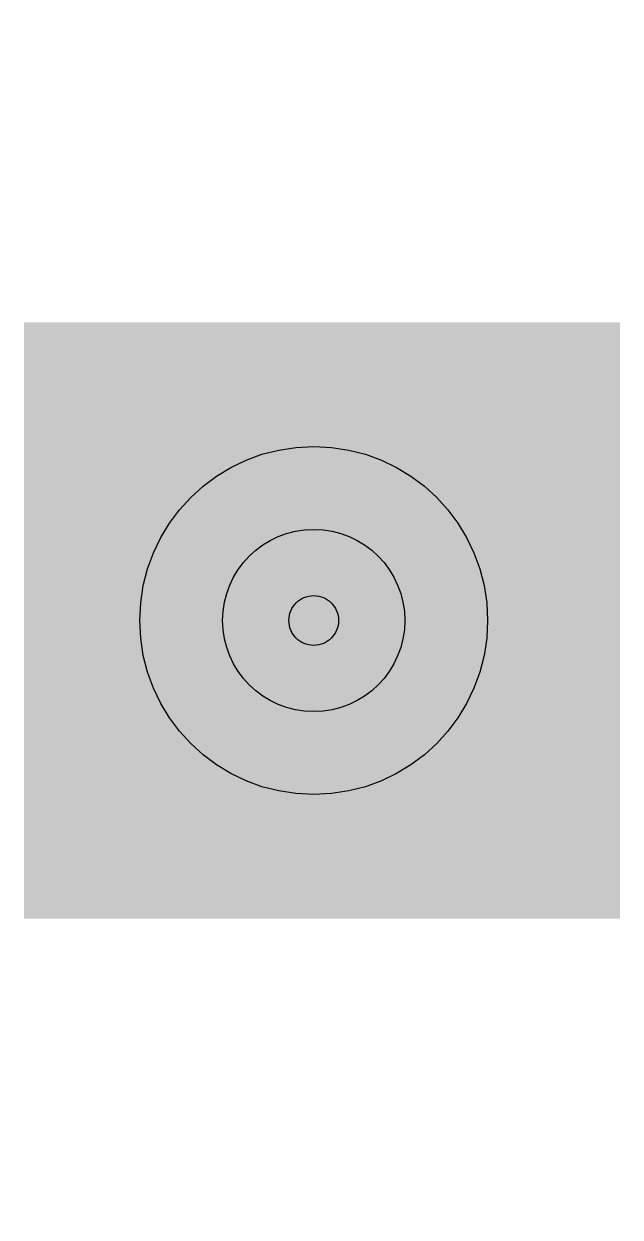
# Model space of a CAD drawing. Extents: x 0 to 1.83, y -0.91 to 2.74.
import ezdxf

# ---------------------------------------------------------------- set-up
doc = ezdxf.new("R2010")
doc.units = 0
doc.header["$LTSCALE"] = 2
doc.linetypes.add('WOOD', pattern=[10000, 10000, 0])
doc.layers.get('0').update_dxf_attribs({"linetype": 'CONTINUOUS'})

msp = doc.modelspace()

# ---------------------------------------------------------------- linework, layer by layer
at = {"color": 0, "linetype": 'BYBLOCK', "const_width": 1.8288}
msp.add_lwpolyline([(0.9144, 0), (0.9144, 1.8288)], dxfattribs=at)
at = {"color": 7, "linetype": 'WOOD', "extrusion": (1, -6.12574e-17, -1.83664e-16)}
for points, const_width in [([(1.778, 0.8636), (1.6764, 0.4064), (1.7526, 0)], 0.0508), ([(1.778, 0.8636), (1.6764, 0.4064), (1.7526, 0)], 0.0508), ([(1.7526, 0.8636), (1.6931, 0.6017)], 0.0254), ([(1.3716, 0.4064), (1.3208, 0)], 0.0508), ([(1.3716, 0.4064), (1.3208, 0)], 0.0508)]:
    msp.add_lwpolyline(points, dxfattribs=dict(at, const_width=const_width))
at = {"color": 7, "linetype": 'WOOD', "extrusion": (0, -1, -1.83664e-16)}
for points, const_width in [([(1.3462, 0.4064), (1.2954, 0)], 0.0508), ([(1.7526, 0.8636), (1.651, 0.4064), (1.7272, 0)], 0.0508), ([(1.7272, 0.8636), (1.6677, 0.6017)], 0.0254), ([(1.3462, 0.4064), (1.2954, 0)], 0.0508), ([(1.7526, 0.8636), (1.651, 0.4064), (1.7272, 0)], 0.0508)]:
    msp.add_lwpolyline(points, dxfattribs=dict(at, const_width=const_width))
at = {"color": 7, "linetype": 'WOOD', "extrusion": (1.22406e-16, 1, -1.83664e-16)}
for points, const_width in [([(-0.0254, 0.8636), (-0.127, 0.4064), (-0.0508, 0)], 0.0508), ([(-0.4318, 0.4064), (-0.4826, 0)], 0.0508), ([(-0.0254, 0.8636), (-0.127, 0.4064), (-0.0508, 0)], 0.0508), ([(-0.0508, 0.8636), (-0.1103, 0.6017)], 0.0254), ([(-0.4318, 0.4064), (-0.4826, 0)], 0.0508)]:
    msp.add_lwpolyline(points, dxfattribs=dict(at, const_width=const_width))
at = {"color": 7, "linetype": 'WOOD', "extrusion": (-1, 1.83664e-16, -1.83664e-16)}
for points, const_width in [([(-0.4064, 0.4064), (-0.4572, 0)], 0.0508), ([(-0.4064, 0.4064), (-0.4572, 0)], 0.0508), ([(0, 0.8636), (-0.1016, 0.4064), (-0.0254, 0)], 0.0508), ([(0, 0.8636), (-0.1016, 0.4064), (-0.0254, 0)], 0.0508), ([(-0.0254, 0.8636), (-0.0849, 0.6017)], 0.0254)]:
    msp.add_lwpolyline(points, dxfattribs=dict(at, const_width=const_width))
at = {"color": 7, "linetype": 'WOOD'}
for centre, radius in [((0.889, 0.9144, 0.762), 0.5334), ((0.889, 0.9144), 0.2794), ((0.889, 0.9144, 0.0508), 0.0762)]:
    msp.add_circle(centre, radius, dxfattribs=at)
for points in [[(0.6604, 1.397, 0.4064), (1.1176, 1.397, 0.4064), (0.6858, 1.7018, 0.4064), (1.0922, 1.7018, 0.4064)], [(0.7112, 1.2954, 0.4064), (1.0668, 1.2954, 0.4064), (0.6604, 1.397, 0.4064), (1.1176, 1.397, 0.4064)], [(0.4064, 0.6858, 0.4064), (0.4064, 1.143, 0.4064), (0.1016, 0.7112, 0.4064), (0.1016, 1.1176, 0.4064)], [(0.508, 0.7366, 0.4064), (0.508, 1.0922, 0.4064), (0.4064, 0.6858, 0.4064), (0.4064, 1.143, 0.4064)], [(1.27, 1.0922, 0.4064), (1.27, 0.7366, 0.4064), (1.3716, 1.143, 0.4064), (1.3716, 0.6858, 0.4064)], [(1.3716, 1.143, 0.4064), (1.3716, 0.6858, 0.4064), (1.6764, 1.1176, 0.4064), (1.6764, 0.7112, 0.4064)], [(1.0668, 0.4826, 0.4064), (0.7112, 0.4826, 0.4064), (1.1176, 0.381, 0.4064), (0.6604, 0.381, 0.4064)], [(1.1176, 0.381, 0.4064), (0.6604, 0.381, 0.4064), (1.0922, 0.0762, 0.4064), (0.6858, 0.0762, 0.4064)]]:
    msp.add_solid(points, dxfattribs=at)

doc.saveas('drawing.dxf')
